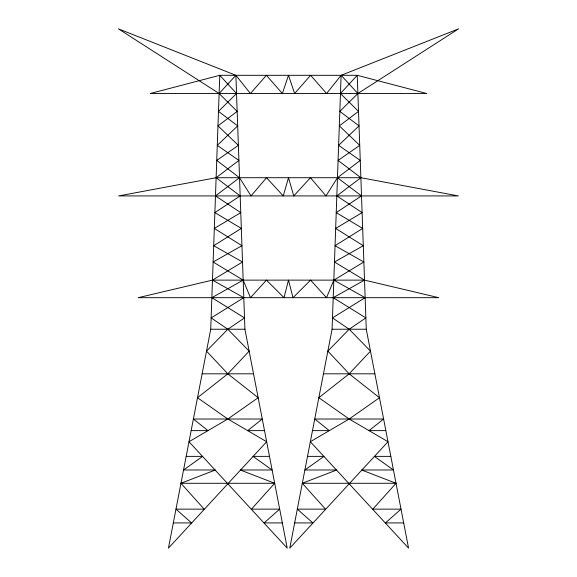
<?xml version="1.0" encoding="UTF-8"?>
<svg xmlns="http://www.w3.org/2000/svg" width="577" height="577" viewBox="0 0 577 577"><rect width="100%" height="100%" fill="white"/><g stroke="black" fill="none" stroke-linecap="round" stroke-linejoin="round"><path stroke-width="0.87" d="M210.735 329.236L219.772 75.306L357.228 75.306L426.764 93.51L150.236 93.51L219.772 75.306L236.534 93.51L218.488 111.397L237.688 125.88L217.277 145.361L238.914 160.42L216.13 177.716L118.624 195.92L458.376 195.92L360.87 177.716L216.13 177.716L240.176 195.92L214.882 212.617L241.337 228.427L213.706 245.701L242.528 261.994L212.48 280.126L138.206 297.682L438.794 297.682L364.52 280.126L212.48 280.126L243.804 297.682L211.139 317.905L227.828 329.236L249.156 351.133L227.828 373.817L197.5 397.719L227.828 419.025L266.661 441.73L168.441 548.15L210.735 329.236L244.922 329.236L287.223 548.15L188.996 441.73L227.828 419.025L258.157 397.719L227.828 373.817L206.501 351.133L227.828 329.236L244.518 317.905L211.86 297.682L243.177 280.126L250.468 297.682L266.444 280.126L283.992 297.682L288.5 280.126L293.008 297.682L310.556 280.126L326.532 297.682L333.823 280.126L363.871 261.994L335.049 245.701L362.681 228.427L336.225 212.617L361.519 195.92L337.473 177.716L325.976 195.92L310.462 177.716L293.751 195.92L288.5 177.716L283.249 195.92L266.538 177.716L251.024 195.92L239.527 177.716L216.743 160.42L238.38 145.361L217.976 125.88L237.169 111.397L219.123 93.51L118.429 28.85L235.885 75.306L250.418 93.51L266.394 75.306L282.369 93.51L288.5 75.306L294.631 93.51L310.606 75.306L326.582 93.51L341.115 75.306L458.571 28.85L357.877 93.51L339.831 111.397L359.024 125.88L338.62 145.361L360.257 160.42L337.473 177.716M333.823 280.126L365.14 297.682L332.482 317.905L349.172 329.236L370.499 351.133L349.172 373.817L318.843 397.719L349.172 419.025L388.004 441.73L289.777 548.15L332.078 329.236L341.115 75.306L357.877 93.51M269.488 456.364L252.986 456.364L272.113 469.981L240.263 469.981L274.688 483.281L251.5 509.138L279.679 509.138L264.122 522.921L282.348 522.921M390.831 456.364L374.329 456.364L393.456 469.981L361.606 469.981L396.031 483.281L372.843 509.138L401.022 509.138L385.465 522.921L403.691 522.921M219.123 93.51L235.885 75.306L244.922 329.236M239.527 177.716L215.481 195.92L240.775 212.617L214.319 228.427L241.951 245.701L213.129 261.994L243.177 280.126M173.309 522.921L191.535 522.921L175.978 509.138L204.157 509.138L180.969 483.281L215.394 469.981L183.544 469.981L202.671 456.364L186.169 456.364M294.652 522.921L312.878 522.921L297.321 509.138L325.5 509.138L302.312 483.281L336.737 469.981L304.887 469.981L324.014 456.364L307.512 456.364M332.078 329.236L366.265 329.236L408.559 548.15L310.339 441.73L349.172 419.025L379.5 397.719L349.172 373.817L327.844 351.133L349.172 329.236L365.861 317.905L333.196 297.682L364.52 280.126L334.472 261.994L363.294 245.701L335.663 228.427L362.118 212.617L336.824 195.92L360.87 177.716L338.086 160.42L359.723 145.361L339.312 125.88L358.512 111.397L340.466 93.51L357.228 75.306L366.265 329.236M202.123 373.817L253.534 373.817M323.466 373.817L374.877 373.817M191.146 430.63L207.972 430.63L193.389 419.025L262.268 419.025L247.684 430.63L264.511 430.63M312.489 430.63L329.316 430.63L314.732 419.025L383.611 419.025L369.028 430.63L385.854 430.63M180.969 483.281L274.688 483.281M302.312 483.281L396.031 483.281"/></g></svg>
